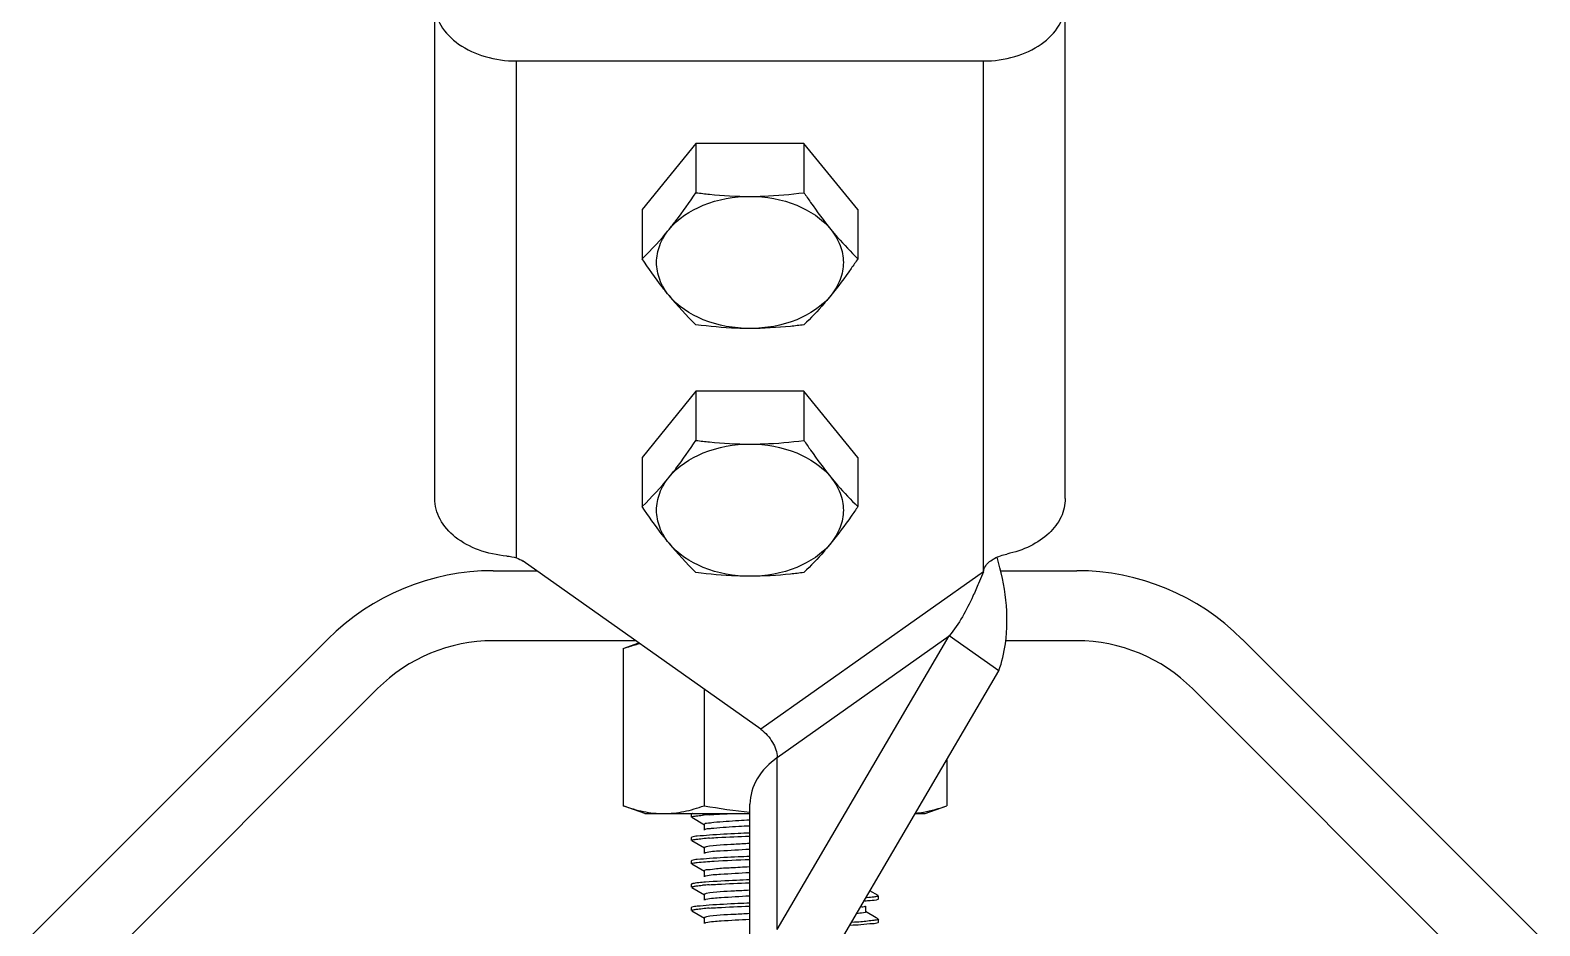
# Model space of a CAD drawing. Extents: x 27938 to 1507990, y 110129 to 923079.
# Drawn here: x 475732 to 477234, y 379311 to 380201 of the extents above; entities that cross this region are included whole.
import ezdxf

# ---------------------------------------------------------------- set-up
doc = ezdxf.new("R2010")
doc.units = 0
doc.header["$LTSCALE"] = 1000
doc.header["$MEASUREMENT"] = 0

msp = doc.modelspace()

# ---------------------------------------------------------------- linework, layer by layer
at = {"linetype": 'Continuous'}
for p, q in [((476134.6, 379735.4), (476134.6, 380304.1)), ((476761.8, 379735.4), (476761.8, 380304.1)), ((476215.9, 379676.4), (476215.9, 380170.7)), ((476215.9, 380170.7), (476680.5, 380170.7)), ((476680.5, 379662.7), (476680.5, 380170.7)), ((476394.5, 380088.6), (476340.9, 380022.9)), ((476394.5, 380088.6), (476394.5, 380039.7)), ((476501.8, 380088.6), (476394.5, 380088.6)), ((476555.5, 380022.9), (476501.8, 380088.6)), ((476501.8, 380088.6), (476501.8, 380039.7)), ((476340.9, 380022.9), (476340.9, 379974)), ((476555.5, 380022.9), (476555.5, 379974)), ((476394.5, 379842.2), (476340.9, 379776.4)), ((476394.5, 379842.2), (476394.5, 379793.3)), ((476501.8, 379842.2), (476394.5, 379842.2)), ((476555.5, 379776.4), (476501.8, 379842.2)), ((476501.8, 379842.2), (476501.8, 379793.3)), ((476340.9, 379776.4), (476340.9, 379727.6)), ((476555.5, 379776.4), (476555.5, 379727.6)), ((476192.6, 379663.7), (476235.9, 379663.7)), ((476459, 379506), (476222.7, 379673.1)), ((476680.5, 379662.7), (476459, 379506)), ((476680.5, 379662.7), (476675.5, 379651.1)), ((476697.4, 379663.7), (476773.4, 379663.7)), ((475732.2, 379299.5), (476028.4, 379595.7)), ((476334.5, 379594), (476192.6, 379594)), ((476322.1, 379586.2), (476337.6, 379591.8)), ((476475.4, 379306.8), (476646.5, 379598.9)), ((476475.4, 379477.9), (476646.5, 379598.9)), ((476695.8, 379564.1), (476646.5, 379598.9)), ((476773.4, 379594), (476702.3, 379594)), ((476937.7, 379595.7), (477233.9, 379299.5)), ((476322.1, 379586.2), (476322.1, 379430)), ((476524.7, 379272), (476695.8, 379564.1)), ((476077.7, 379546.4), (475781.4, 379250.2)), ((476402.6, 379545.9), (476402.6, 379430)), ((477184.6, 379250.2), (476888.4, 379546.4)), ((476475.4, 379306.8), (476475.4, 379477.9)), ((476644, 379475.7), (476644, 379430)), ((476343.7, 379422.1), (476322.1, 379430)), ((476343.7, 379422.1), (476448.2, 379422.1)), ((476390.3, 379421.8), (476390.1, 379421.6)), ((476390.1, 379418.7), (476390.1, 379421.6)), ((476390.1, 379418.7), (476390.1, 379421.6)), ((476448.2, 378824.5), (476448.2, 379431.5)), ((476612.6, 379422.1), (476622.4, 379422.1)), ((476622.4, 379422.1), (476644, 379430)), ((476390.3, 379418.4), (476402.9, 379411.1)), ((476402.7, 379411.4), (476402.7, 379405.6)), ((476390.3, 379398.6), (476390.1, 379398.4)), ((476390.1, 379395.5), (476390.1, 379398.4)), ((476390.1, 379395.5), (476390.1, 379398.4)), ((476390.3, 379395.2), (476402.9, 379387.9)), ((476402.7, 379388.2), (476402.7, 379382.4)), ((476390.3, 379375.4), (476390.1, 379375.1)), ((476390.1, 379372.2), (476390.1, 379375.1)), ((476390.1, 379372.2), (476390.1, 379375.1)), ((476390.3, 379372), (476402.9, 379364.7)), ((476402.7, 379365), (476402.7, 379359.2)), ((476390.3, 379352.1), (476390.1, 379351.9)), ((476390.1, 379349), (476390.1, 379351.9)), ((476390.1, 379349), (476390.1, 379351.9)), ((476390.3, 379348.7), (476402.9, 379341.4)), ((476402.7, 379341.7), (476402.7, 379335.9)), ((476575.8, 379340.5), (476567.6, 379345.3)), ((476575.8, 379337.1), (476576, 379337.4)), ((476576, 379337.4), (476576, 379340.3)), ((476576, 379337.4), (476576, 379340.3)), ((476390.3, 379328.9), (476390.1, 379328.7)), ((476390.1, 379325.8), (476390.1, 379328.7)), ((476390.1, 379325.8), (476390.1, 379328.7)), ((476390.3, 379325.5), (476402.9, 379318.2)), ((476402.7, 379318.5), (476402.7, 379312.7)), ((476573.6, 379318.5), (476563.1, 379324.6)), ((476563.4, 379324.3), (476563.4, 379330.1)), ((476575.8, 379317.3), (476573.6, 379318.5)), ((476576, 379314.1), (476576, 379317)), ((476576, 379314.1), (476576, 379317)), ((476575.8, 379313.9), (476576, 379314.1))]:
    msp.add_line(p, q, dxfattribs=at)
for centre, radius, start, end in [((476108.3, 380214.9), 334.9, 313.9914, 320.7735), ((476627.1, 380149.2), 334.9, 219.2265, 226.0086), ((476108.3, 379968.5), 334.9, 313.9914, 320.7735), ((476627.1, 379902.8), 334.9, 219.2265, 226.0086), ((476192.6, 379431.4), 232.3, 90, 135), ((476773.4, 379431.4), 232.3, 45, 90), ((476192.6, 379431.4), 162.6, 90, 135), ((476773.4, 379431.4), 162.6, 45, 90), ((476434.6, 379020), 401.9, 93.8134, 94.8058), ((476434.9, 378992.8), 405.8, 93.7866, 94.8061), ((476434.2, 378954.1), 398.1, 93.8422, 94.8039), ((476434.3, 378929.6), 399.3, 93.8324, 94.805), ((476502.3, 380146.6), 836.7, 273.1645, 273.8477), ((476505.2, 380103.2), 790.3, 273.2643, 273.8614), ((476531.7, 379713.4), 399.5, 273.8325, 274.8033)]:
    msp.add_arc(centre, radius, start, end, dxfattribs=at)
for points, knots in [([(476134.6, 380228.2), (476134.6, 380220.6), (476139.5, 380204.2), (476158.5, 380185.5), (476185.1, 380173.4), (476205.4, 380170.7), (476215.9, 380170.7)], [0, 0, 0, 0, 0.209473, 0.444657, 0.712023, 1, 1, 1, 1]), ([(476680.5, 380170.7), (476691, 380170.7), (476711.3, 380173.4), (476737.9, 380185.5), (476756.9, 380204.2), (476761.8, 380220.6), (476761.8, 380228.2)], [0, 0, 0, 0, 0.287977, 0.555343, 0.790527, 1, 1, 1, 1]), ([(476367.7, 380003.1), (476370, 380006), (476379.4, 380017.8), (476388.1, 380030.2), (476394.5, 380039.7)], [0, 0, 0, 0, 0.239452, 1, 1, 1, 1]), ([(476394.5, 380039.7), (476399, 380039.1), (476416.8, 380037), (476434.7, 380036), (476448.2, 380036)], [0, 0, 0, 0, 0.249182, 1, 1, 1, 1]), ([(476448.2, 380036), (476452.7, 380036), (476470.6, 380036.3), (476488.5, 380038), (476501.8, 380039.7)], [0, 0, 0, 0, 0.250767, 1, 1, 1, 1]), ([(476501.8, 380039.7), (476504, 380036.5), (476512.6, 380024), (476521.6, 380011.8), (476528.7, 380003.1)], [0, 0, 0, 0, 0.259411, 1, 1, 1, 1]), ([(476367.7, 380003.1), (476376.5, 380013.9), (476402.5, 380030.9), (476432.4, 380036), (476448.2, 380036)], [0, 0, 0, 0, 0.468341, 1, 1, 1, 1]), ([(476448.2, 380036), (476464, 380036), (476493.9, 380030.9), (476519.9, 380013.9), (476528.7, 380003.1)], [0, 0, 0, 0, 0.531659, 1, 1, 1, 1]), ([(476367.7, 379937.4), (476363.8, 379942.2), (476357.6, 379952.6), (476354.2, 379970.3), (476357.6, 379988), (476363.8, 379998.4), (476367.7, 380003.1)], [0, 0, 0, 0, 0.257487, 0.5, 0.742513, 1, 1, 1, 1]), ([(476528.7, 380003.1), (476530.9, 380000.4), (476539.4, 379990.3), (476548.5, 379980.8), (476555.5, 379974)], [0, 0, 0, 0, 0.264209, 1, 1, 1, 1]), ([(476528.7, 380003.1), (476532.5, 379998.4), (476538.8, 379988), (476542.2, 379970.3), (476538.8, 379952.6), (476532.5, 379942.2), (476528.7, 379937.4)], [0, 0, 0, 0, 0.257487, 0.5, 0.742513, 1, 1, 1, 1]), ([(476367.7, 379937.4), (476365.4, 379940.2), (476356, 379952.1), (476347.3, 379964.5), (476340.9, 379974)], [0, 0, 0, 0, 0.239452, 1, 1, 1, 1]), ([(476555.5, 379974), (476553.3, 379970.7), (476544.8, 379958.3), (476535.8, 379946.1), (476528.7, 379937.4)], [0, 0, 0, 0, 0.259411, 1, 1, 1, 1]), ([(476448.2, 379904.6), (476432.4, 379904.6), (476402.5, 379909.7), (476376.5, 379926.7), (476367.7, 379937.4)], [0, 0, 0, 0, 0.531659, 1, 1, 1, 1]), ([(476528.7, 379937.4), (476519.9, 379926.7), (476493.9, 379909.7), (476464, 379904.6), (476448.2, 379904.6)], [0, 0, 0, 0, 0.468341, 1, 1, 1, 1]), ([(476528.7, 379937.4), (476526.5, 379934.7), (476518, 379924.6), (476508.8, 379915), (476501.8, 379908.3)], [0, 0, 0, 0, 0.264209, 1, 1, 1, 1]), ([(476448.2, 379904.6), (476443.7, 379904.6), (476425.8, 379904.9), (476407.9, 379906.6), (476394.5, 379908.3)], [0, 0, 0, 0, 0.250767, 1, 1, 1, 1]), ([(476501.8, 379908.3), (476497.4, 379907.7), (476479.6, 379905.6), (476461.7, 379904.6), (476448.2, 379904.6)], [0, 0, 0, 0, 0.249182, 1, 1, 1, 1]), ([(476367.7, 379756.7), (476370, 379759.5), (476379.4, 379771.4), (476388.1, 379783.8), (476394.5, 379793.3)], [0, 0, 0, 0, 0.239452, 1, 1, 1, 1]), ([(476367.7, 379756.7), (476376.5, 379767.5), (476402.5, 379784.5), (476432.4, 379789.6), (476448.2, 379789.6)], [0, 0, 0, 0, 0.468341, 1, 1, 1, 1]), ([(476394.5, 379793.3), (476399, 379792.7), (476416.8, 379790.6), (476434.7, 379789.6), (476448.2, 379789.6)], [0, 0, 0, 0, 0.249182, 1, 1, 1, 1]), ([(476448.2, 379789.6), (476452.7, 379789.6), (476470.6, 379789.9), (476488.5, 379791.6), (476501.8, 379793.3)], [0, 0, 0, 0, 0.250767, 1, 1, 1, 1]), ([(476448.2, 379789.6), (476464, 379789.6), (476493.9, 379784.5), (476519.9, 379767.5), (476528.7, 379756.7)], [0, 0, 0, 0, 0.531659, 1, 1, 1, 1]), ([(476501.8, 379793.3), (476504, 379790), (476512.6, 379777.6), (476521.6, 379765.4), (476528.7, 379756.7)], [0, 0, 0, 0, 0.259411, 1, 1, 1, 1]), ([(476367.7, 379691), (476363.8, 379695.8), (476357.6, 379706.1), (476354.2, 379723.9), (476357.6, 379741.6), (476363.8, 379752), (476367.7, 379756.7)], [0, 0, 0, 0, 0.257487, 0.5, 0.742513, 1, 1, 1, 1]), ([(476528.7, 379756.7), (476530.9, 379754), (476539.4, 379743.9), (476548.5, 379734.3), (476555.5, 379727.6)], [0, 0, 0, 0, 0.264209, 1, 1, 1, 1]), ([(476528.7, 379756.7), (476532.5, 379752), (476538.8, 379741.6), (476542.2, 379723.9), (476538.8, 379706.1), (476532.5, 379695.8), (476528.7, 379691)], [0, 0, 0, 0, 0.257487, 0.5, 0.742513, 1, 1, 1, 1]), ([(476206.3, 379678.3), (476196.7, 379679.1), (476178.5, 379682.9), (476155, 379695.4), (476138.7, 379713.4), (476134.6, 379728.3), (476134.6, 379735.4)], [0, 0, 0, 0, 0.28821, 0.553531, 0.788229, 1, 1, 1, 1]), ([(476367.7, 379691), (476365.4, 379693.8), (476356, 379705.7), (476347.3, 379718), (476340.9, 379727.6)], [0, 0, 0, 0, 0.239452, 1, 1, 1, 1]), ([(476555.5, 379727.6), (476553.3, 379724.3), (476544.8, 379711.9), (476535.8, 379699.7), (476528.7, 379691)], [0, 0, 0, 0, 0.259411, 1, 1, 1, 1]), ([(476761.8, 379735.4), (476761.8, 379729.2), (476758.7, 379716.1), (476745.9, 379699.6), (476726.9, 379687), (476711.7, 379682), (476703.7, 379680.3)], [0, 0, 0, 0, 0.215862, 0.450689, 0.713102, 1, 1, 1, 1]), ([(476448.2, 379658.2), (476432.4, 379658.2), (476402.5, 379663.3), (476376.5, 379680.3), (476367.7, 379691)], [0, 0, 0, 0, 0.531659, 1, 1, 1, 1]), ([(476528.7, 379691), (476519.9, 379680.3), (476493.9, 379663.3), (476464, 379658.2), (476448.2, 379658.2)], [0, 0, 0, 0, 0.468341, 1, 1, 1, 1]), ([(476528.7, 379691), (476526.5, 379688.3), (476518, 379678.2), (476508.8, 379668.6), (476501.8, 379661.9)], [0, 0, 0, 0, 0.264209, 1, 1, 1, 1]), ([(476680.5, 379662.7), (476680.7, 379664.8), (476683.1, 379670.5), (476691.7, 379676.8), (476699.5, 379679.4), (476703.7, 379680.3)], [0, 0, 0, 0, 0.208141, 0.577605, 1, 1, 1, 1]), ([(476695.8, 379564.1), (476698.9, 379572.8), (476707.6, 379610.2), (476702.3, 379649.5), (476694, 379677.2)], [0, 0, 0, 0, 0.242556, 1, 1, 1, 1]), ([(476448.2, 379658.2), (476443.7, 379658.2), (476425.8, 379658.5), (476407.9, 379660.2), (476394.5, 379661.9)], [0, 0, 0, 0, 0.250767, 1, 1, 1, 1]), ([(476501.8, 379661.9), (476497.4, 379661.3), (476479.6, 379659.2), (476461.7, 379658.2), (476448.2, 379658.2)], [0, 0, 0, 0, 0.249182, 1, 1, 1, 1]), ([(476675.5, 379651.1), (476673.7, 379646.8), (476665.9, 379628.5), (476656.2, 379610.8), (476646.5, 379598.9)], [0, 0, 0, 0, 0.231709, 1, 1, 1, 1]), ([(476322.1, 379586.2), (476323.4, 379586.7), (476328.9, 379588.6), (476334.4, 379590.2), (476338.5, 379591.2)], [0, 0, 0, 0, 0.252515, 1, 1, 1, 1]), ([(476459, 379506), (476463.7, 379502.6), (476471, 379494), (476475.4, 379483.2), (476475.4, 379477.9)], [0, 0, 0, 0, 0.525314, 1, 1, 1, 1]), ([(476475.4, 379477.9), (476467.4, 379472.3), (476453.8, 379458.9), (476448.2, 379440.2), (476448.2, 379431.5)], [0, 0, 0, 0, 0.528923, 1, 1, 1, 1]), ([(476322.1, 379430), (476328.6, 379427.6), (476341.8, 379423.6), (476355.6, 379422.1), (476362.3, 379422.1)], [0, 0, 0, 0, 0.506411, 1, 1, 1, 1]), ([(476362.3, 379422.1), (476369.1, 379422.1), (476382.8, 379423.6), (476396, 379427.6), (476402.6, 379430)], [0, 0, 0, 0, 0.493589, 1, 1, 1, 1]), ([(476391.1, 379422.1), (476390.9, 379422.1), (476390.7, 379422), (476390.4, 379421.9), (476390.3, 379421.8)], [0, 0, 0, 0, 0.575094, 1, 1, 1, 1]), ([(476407.8, 379421), (476409.3, 379421.1), (476415.8, 379421.5), (476422.3, 379421.9), (476427.3, 379422.1)], [0, 0, 0, 0, 0.220803, 1, 1, 1, 1]), ([(476612.9, 379422.5), (476615.5, 379422.8), (476626.1, 379424.2), (476636.4, 379427.2), (476644, 379430)], [0, 0, 0, 0, 0.246296, 1, 1, 1, 1]), ([(476390.1, 379418.7), (476390.1, 379419.1), (476392.3, 379419.4), (476393.5, 379419.7), (476394.6, 379419.8)], [0, 0, 0, 0, 0.271556, 1, 1, 1, 1]), ([(476412.1, 379413.2), (476409.7, 379413), (476407.5, 379412.3), (476402.7, 379412.3), (476402.7, 379411.4)], [0, 0, 0, 0, 0.734942, 1, 1, 1, 1]), ([(476412.1, 379407.4), (476410.9, 379407.3), (476407.9, 379406.9), (476404.6, 379406.9), (476402.9, 379405.9)], [0, 0, 0, 0, 0.376921, 1, 1, 1, 1]), ([(476447.8, 379415.6), (476444.2, 379415.4), (476432.3, 379414.7), (476420.4, 379414), (476412.1, 379413.2)], [0, 0, 0, 0, 0.30396, 1, 1, 1, 1]), ([(476447.8, 379409.7), (476444.2, 379409.6), (476432.3, 379408.9), (476420.4, 379408.2), (476412.1, 379407.4)], [0, 0, 0, 0, 0.30396, 1, 1, 1, 1]), ([(476390.1, 379395.5), (476390.1, 379395.9), (476392.4, 379396.2), (476393.5, 379396.5), (476394.6, 379396.6)], [0, 0, 0, 0, 0.271401, 1, 1, 1, 1]), ([(476407.8, 379400.7), (476403.8, 379400.4), (476398.1, 379399.6), (476391.9, 379399.5), (476390.3, 379398.6)], [0, 0, 0, 0, 0.690495, 1, 1, 1, 1]), ([(476447.8, 379392.3), (476442.7, 379392.1), (476428.4, 379391.1), (476413.8, 379390.9), (476404.6, 379389)], [0, 0, 0, 0, 0.350691, 1, 1, 1, 1]), ([(476447.9, 379402.7), (476444, 379402.6), (476430.7, 379402), (476417.3, 379401.3), (476407.8, 379400.7)], [0, 0, 0, 0, 0.288536, 1, 1, 1, 1]), ([(476408.1, 379397.8), (476410.8, 379398), (476424.1, 379398.8), (476437.3, 379399.4), (476447.8, 379399.8)], [0, 0, 0, 0, 0.207236, 1, 1, 1, 1]), ([(476408.1, 379377.5), (476404, 379377.2), (476398.2, 379376.4), (476391.9, 379376.3), (476390.3, 379375.4)], [0, 0, 0, 0, 0.690745, 1, 1, 1, 1]), ([(476404.6, 379389), (476404.1, 379388.9), (476403.6, 379388.8), (476402.7, 379388.4), (476402.7, 379388.2)], [0, 0, 0, 0, 0.704936, 1, 1, 1, 1]), ([(476403.7, 379383), (476403.6, 379382.9), (476403.3, 379382.8), (476403, 379382.7), (476402.9, 379382.7)], [0, 0, 0, 0, 0.573187, 1, 1, 1, 1]), ([(476447.8, 379386.5), (476438, 379386), (476423.4, 379384.8), (476408.5, 379384.4), (476403.7, 379383)], [0, 0, 0, 0, 0.662973, 1, 1, 1, 1]), ([(476403.9, 379374.3), (476406.7, 379374.5), (476421.4, 379375.4), (476436.1, 379376.1), (476447.9, 379376.6)], [0, 0, 0, 0, 0.196383, 1, 1, 1, 1]), ([(476447.8, 379379.5), (476444, 379379.3), (476430.8, 379378.7), (476417.5, 379378.1), (476408.1, 379377.5)], [0, 0, 0, 0, 0.288055, 1, 1, 1, 1]), ([(476390.1, 379372.2), (476390.1, 379372.6), (476391.8, 379372.9), (476392.7, 379373.1), (476393.6, 379373.2)], [0, 0, 0, 0, 0.275887, 1, 1, 1, 1]), ([(476393.6, 379373.2), (476394.3, 379373.3), (476397.7, 379373.8), (476401.1, 379374), (476403.9, 379374.3)], [0, 0, 0, 0, 0.19121, 1, 1, 1, 1]), ([(476447.7, 379369.1), (476441.5, 379368.8), (476430.9, 379368), (476415.9, 379367.6), (476409, 379365.8), (476402.7, 379366.1), (476402.7, 379365)], [0, 0, 0, 0, 0.409, 0.726331, 0.927829, 1, 1, 1, 1]), ([(476447.7, 379363.3), (476438.1, 379362.8), (476423.6, 379361.7), (476408.9, 379361.1), (476404, 379359.8)], [0, 0, 0, 0, 0.656169, 1, 1, 1, 1]), ([(476390.1, 379349), (476390.1, 379349.4), (476392.3, 379349.7), (476393.5, 379350), (476394.6, 379350.1)], [0, 0, 0, 0, 0.271616, 1, 1, 1, 1]), ([(476393.6, 379352.9), (476392.9, 379352.8), (476391.8, 379352.6), (476390.7, 379352.3), (476390.3, 379352.1)], [0, 0, 0, 0, 0.640091, 1, 1, 1, 1]), ([(476403.9, 379353.9), (476402.8, 379353.8), (476399.4, 379353.6), (476396, 379353.3), (476393.6, 379352.9)], [0, 0, 0, 0, 0.30771, 1, 1, 1, 1]), ([(476404, 379359.8), (476403.8, 379359.8), (476403.4, 379359.7), (476403.1, 379359.5), (476402.9, 379359.4)], [0, 0, 0, 0, 0.585747, 1, 1, 1, 1]), ([(476447.9, 379356.3), (476443.5, 379356.1), (476428.8, 379355.4), (476414.2, 379354.7), (476403.9, 379353.9)], [0, 0, 0, 0, 0.297382, 1, 1, 1, 1]), ([(476407.6, 379351.3), (476410.3, 379351.5), (476423.8, 379352.3), (476437.2, 379352.9), (476447.9, 379353.4)], [0, 0, 0, 0, 0.206065, 1, 1, 1, 1]), ([(476404.7, 379342.6), (476404.2, 379342.5), (476403.6, 379342.3), (476402.7, 379341.9), (476402.7, 379341.7)], [0, 0, 0, 0, 0.706178, 1, 1, 1, 1]), ([(476404.3, 379336.7), (476404, 379336.6), (476403.6, 379336.5), (476403.1, 379336.3), (476402.9, 379336.2)], [0, 0, 0, 0, 0.596703, 1, 1, 1, 1]), ([(476447.7, 379340), (476438.3, 379339.6), (476423.8, 379338.5), (476409.3, 379337.8), (476404.3, 379336.7)], [0, 0, 0, 0, 0.649558, 1, 1, 1, 1]), ([(476447.7, 379345.9), (476442.7, 379345.6), (476428.4, 379344.7), (476413.9, 379344.4), (476404.7, 379342.6)], [0, 0, 0, 0, 0.349431, 1, 1, 1, 1]), ([(476447.9, 379333), (476444, 379332.9), (476430.6, 379332.3), (476417.1, 379331.6), (476407.6, 379331)], [0, 0, 0, 0, 0.289063, 1, 1, 1, 1]), ([(476562.5, 379335.4), (476564.3, 379335.5), (476568.6, 379336.1), (476573.4, 379335.8), (476575.8, 379337.1)], [0, 0, 0, 0, 0.387145, 1, 1, 1, 1]), ([(476576, 379340.3), (476576, 379339.9), (476573.8, 379339.6), (476572.6, 379339.3), (476571.5, 379339.1)], [0, 0, 0, 0, 0.271584, 1, 1, 1, 1]), ([(476390.1, 379325.8), (476390.1, 379326.2), (476392.3, 379326.5), (476393.4, 379326.8), (476394.6, 379326.9)], [0, 0, 0, 0, 0.271628, 1, 1, 1, 1]), ([(476407.6, 379331), (476403.6, 379330.7), (476398, 379329.9), (476391.9, 379329.8), (476390.3, 379328.9)], [0, 0, 0, 0, 0.690212, 1, 1, 1, 1]), ([(476404.8, 379319.4), (476404.3, 379319.2), (476403.7, 379319.1), (476402.7, 379318.7), (476402.7, 379318.5)], [0, 0, 0, 0, 0.707247, 1, 1, 1, 1]), ([(476447.7, 379316.8), (476438.3, 379316.3), (476423.8, 379315.3), (476409.3, 379314.6), (476404.3, 379313.4)], [0, 0, 0, 0, 0.649158, 1, 1, 1, 1]), ([(476447.7, 379322.6), (476442.7, 379322.4), (476428.4, 379321.4), (476414, 379321.2), (476404.8, 379319.4)], [0, 0, 0, 0, 0.348434, 1, 1, 1, 1]), ([(476407.7, 379328.1), (476410.4, 379328.3), (476423.8, 379329.1), (476437.2, 379329.7), (476447.9, 379330.1)], [0, 0, 0, 0, 0.206277, 1, 1, 1, 1]), ([(476563.4, 379324.3), (476563.4, 379323.5), (476558.7, 379323.4), (476556.6, 379322.8), (476554.4, 379322.5)], [0, 0, 0, 0, 0.265324, 1, 1, 1, 1]), ([(476563.1, 379329.8), (476562.7, 379329.6), (476561.4, 379329.3), (476560, 379329), (476559.2, 379328.9)], [0, 0, 0, 0, 0.35782, 1, 1, 1, 1]), ([(476576, 379317), (476576, 379316.6), (476573.7, 379316.3), (476572.6, 379316), (476571.5, 379315.9)], [0, 0, 0, 0, 0.271518, 1, 1, 1, 1]), ([(476404.3, 379313.4), (476404, 379313.4), (476403.6, 379313.2), (476403.1, 379313.1), (476402.9, 379313)], [0, 0, 0, 0, 0.597162, 1, 1, 1, 1]), ([(476558.4, 379311.8), (476562.4, 379312.1), (476568, 379312.9), (476574.2, 379313), (476575.8, 379313.9)], [0, 0, 0, 0, 0.690319, 1, 1, 1, 1])]:
    msp.add_open_spline(points, degree=3, knots=knots, dxfattribs=at)
for points in [[(476206.3, 379678.3), (476209.5, 379678), (476212.8, 379677.4), (476215.9, 379676.4)], [(476215.9, 379676.4), (476218.3, 379675.6), (476220.6, 379674.5), (476222.7, 379673.1)], [(476402.6, 379430), (476417.7, 379427.2), (476432.9, 379425), (476448.2, 379423.7)], [(476394.6, 379419.8), (476396.7, 379420.1), (476398.8, 379420.3), (476400.9, 379420.5)], [(476394.6, 379396.6), (476396.7, 379396.9), (476398.8, 379397.1), (476400.9, 379397.2)], [(476394.6, 379350.1), (476396.7, 379350.4), (476398.8, 379350.6), (476400.9, 379350.8)], [(476571.5, 379339.1), (476569.2, 379338.8), (476566.9, 379338.6), (476564.5, 379338.4)], [(476394.6, 379326.9), (476396.7, 379327.2), (476398.8, 379327.4), (476400.9, 379327.6)], [(476571.5, 379315.9), (476569.4, 379315.6), (476567.3, 379315.4), (476565.2, 379315.2)]]:
    msp.add_open_spline(points, degree=3, dxfattribs=at)

doc.saveas('drawing.dxf')
